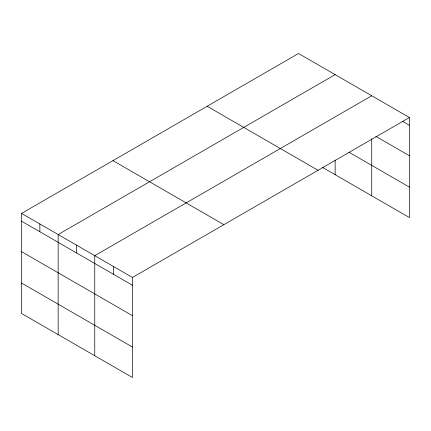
<?xml version="1.0" encoding="UTF-8"?>
<svg xmlns="http://www.w3.org/2000/svg" width="431" height="431" viewBox="0 0 431 431"><rect width="100%" height="100%" fill="white"/><g stroke="black" fill="none" stroke-linecap="round" stroke-linejoin="round"><path stroke-width="0.65" d="M409.45 117.528L298.532 53.492L21.55 213.41L21.55 313.472L132.468 377.508L132.468 277.445L409.45 117.528L409.45 217.59L322.555 167.422M335.135 74.622L58.153 234.539L58.153 334.607M371.737 95.757L94.755 255.669L94.755 355.737M402.592 121.364L409.45 125.319M375.74 136.309L409.45 155.769M348.862 152.165L409.45 187.146M207.128 106.263L318.046 170.299M112.954 160.634L223.872 224.67M21.55 213.41L132.468 277.445M21.55 221.2L132.468 285.236M21.55 251.65L132.468 315.686M21.55 283.022L132.468 347.057M371.737 138.669L371.737 195.819M335.135 160.127L335.135 174.69M113.612 266.557L113.612 274.353M76.454 245.104L76.454 252.9M39.851 223.975L39.851 231.765"/></g></svg>
